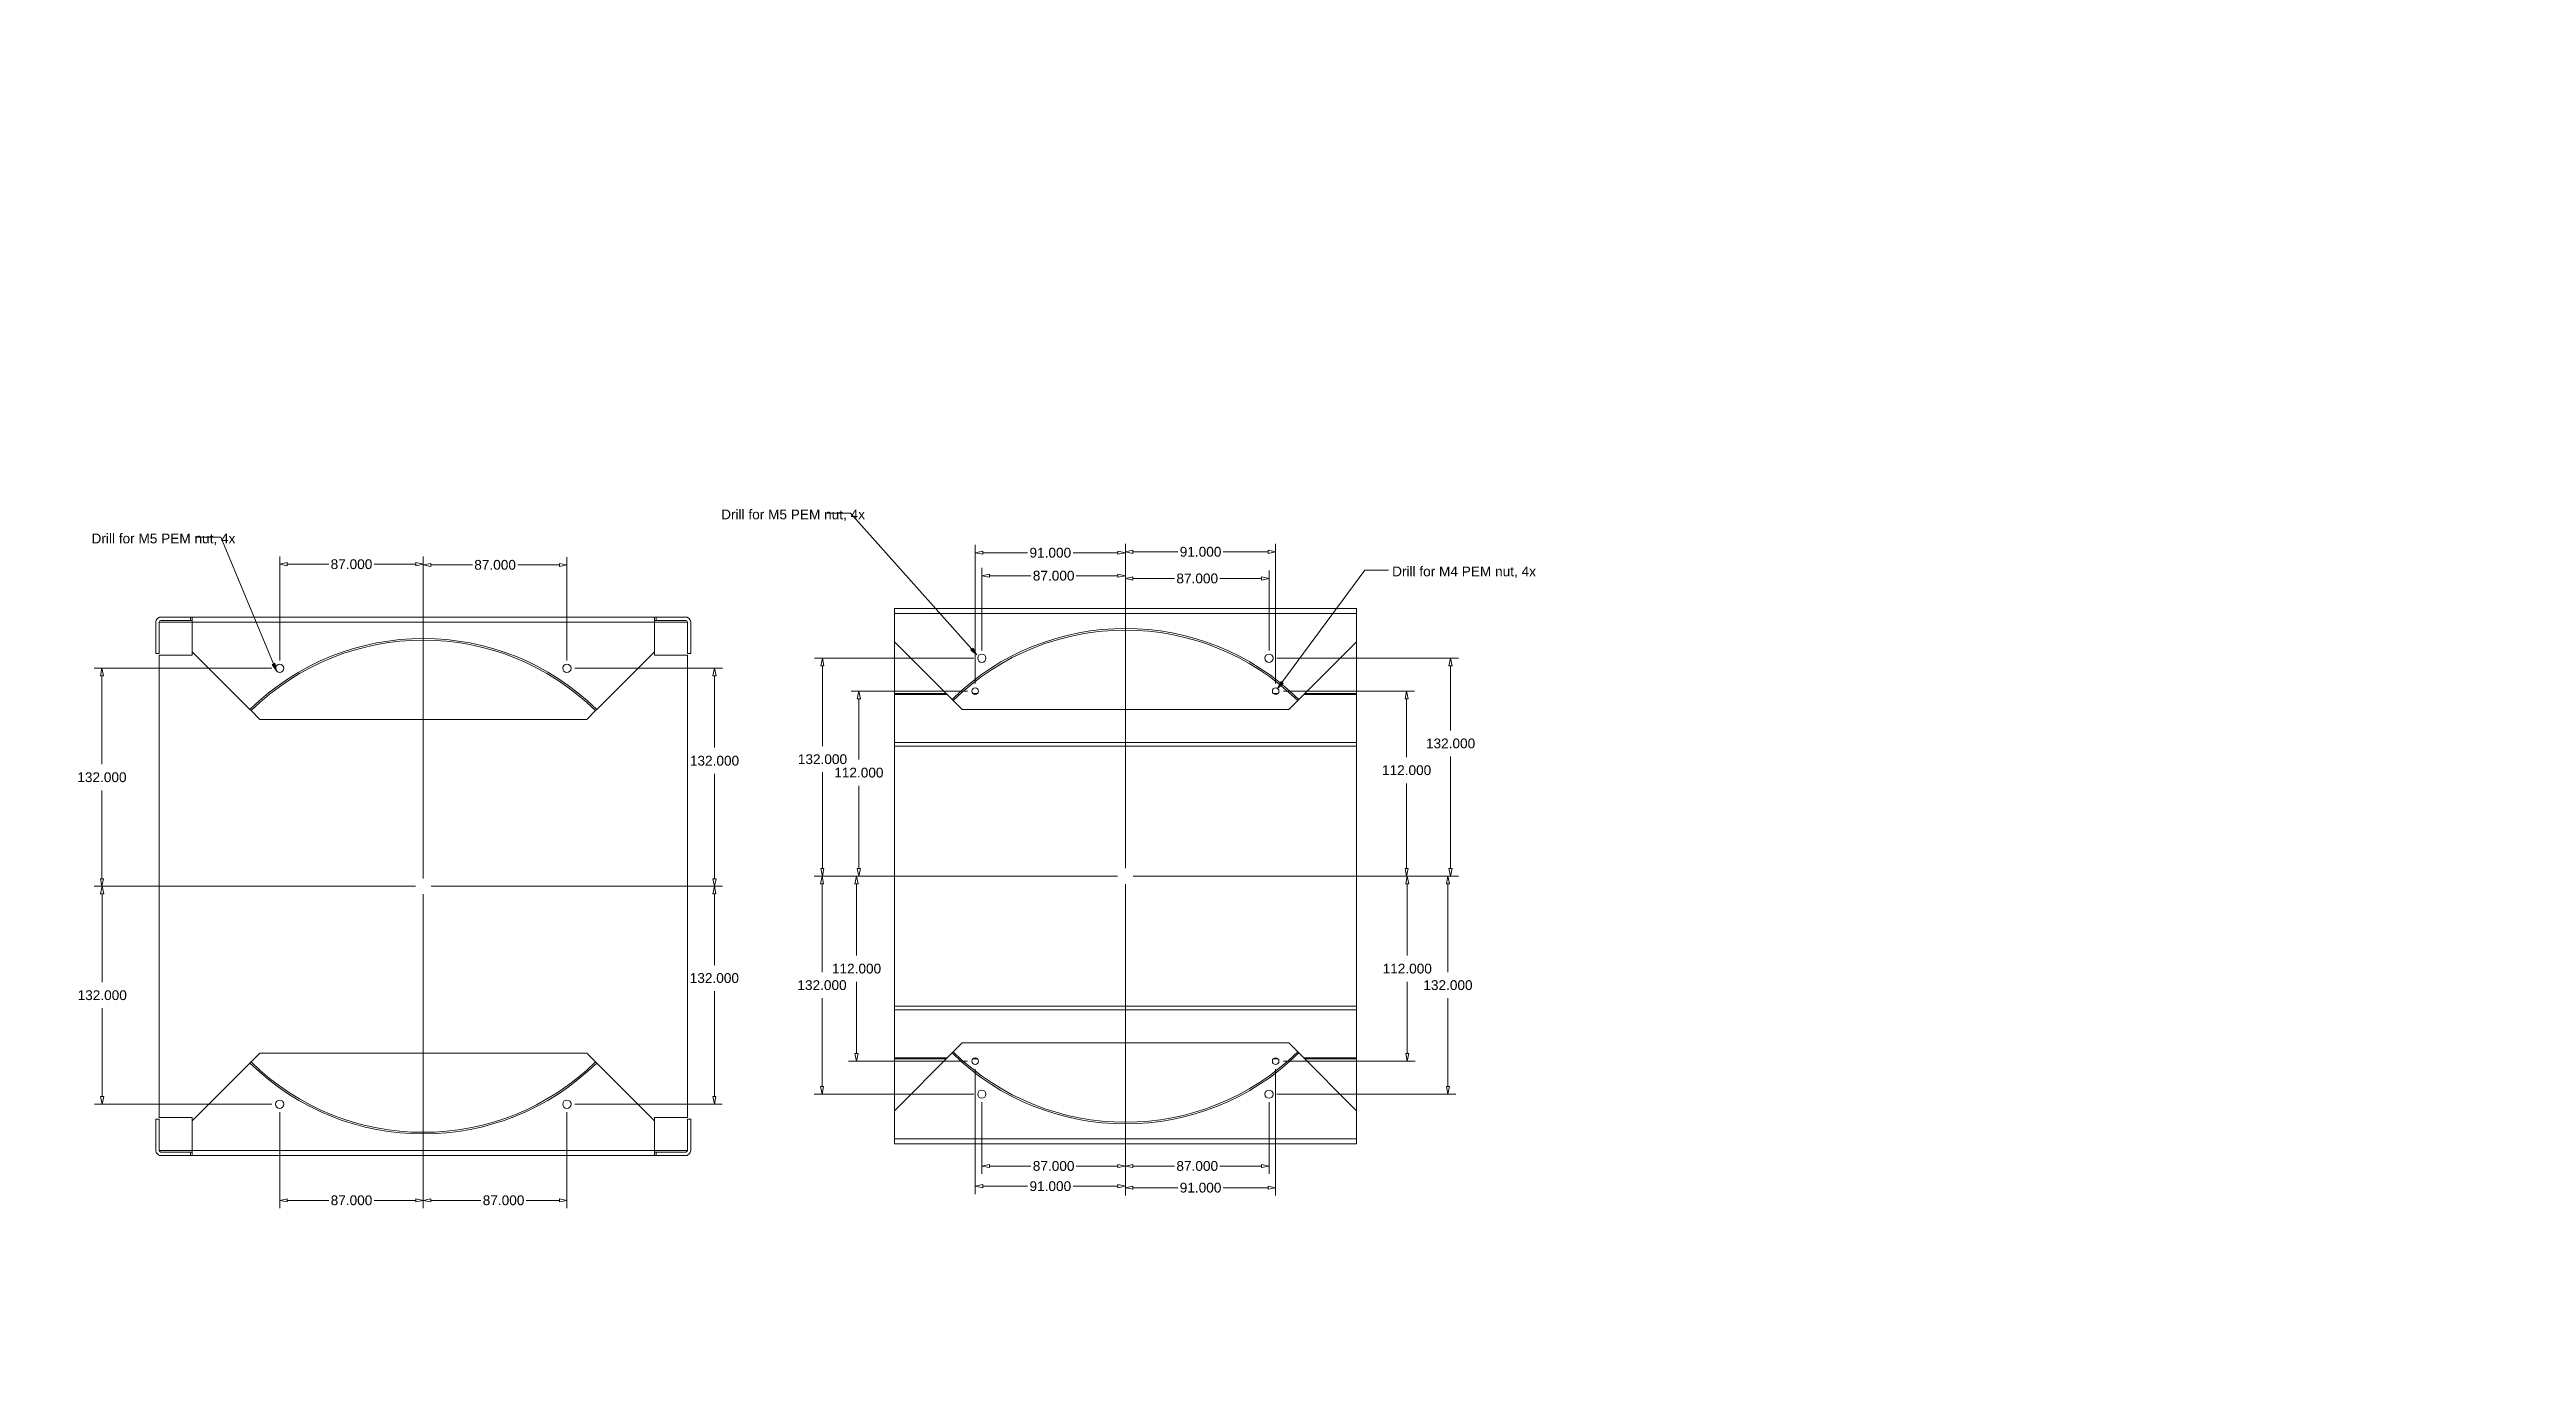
# Model space of a CAD drawing. Header units: millimetres. Extents: x 0 to 500, y 0 to 268.
import ezdxf

# ---------------------------------------------------------------- set-up
doc = ezdxf.new("R2010")
doc.units = ezdxf.units.MM
for name, color, linetype, lineweight in [('CONTINUOUS', 7, 'Continuous', 0), ('DIMENSIONS', 5, 'Continuous', 0), ('TANGENT EDGES', 7, 'Continuous', 0), ('VISIBLE', 7, 'Continuous', 0)]:
    doc.layers.add(name, color=color, linetype=linetype, lineweight=lineweight)
doc.dimstyles.new('ISO-25', dxfattribs={"dimtxt": 2.5, "dimasz": 2.5, "dimexe": 1.25, "dimexo": 0.625, "dimtad": 1, "dimtxsty": 'Standard', "dimcen": 2.5, "dimadec": 0, "dimazin": 0, "dimtfac": 1, "dimtmove": 0, "dimatfit": 3, "dimfxl": 1, "dimarcsym": 0})

# ---------------------------------------------------------------- blocks, each defined once
blk = doc.blocks.new('D1')
at = {"layer": 'DIMENSIONS'}
for p, q in [((46.48, 144.94), (46.48, 165.94)), ((75.48, 100.94), (75.48, 165.94)), ((48, 164.35), (56.39, 164.35)), ((73.96, 164.35), (65.57, 164.35))]:
    blk.add_line(p, q, dxfattribs=at)
for points in [[(46.48, 164.35), (48, 164.67), (48, 164.03), (46.48, 164.35)], [(75.48, 164.35), (73.96, 164.03), (73.96, 164.67), (75.48, 164.35)]]:
    blk.add_lwpolyline(points, dxfattribs=at)
at = {"layer": 'DIMENSIONS', "insert": (60.98, 164.35), "char_height": 1.9699, "attachment_point": 5}
for s in ['{\\fArial|b0|i0|c0|p0;87.000}{\\fArial|b0|i0|c0|p0;}', '{\\fArial|b0|i0|c0|p0;}', '{\\fArial|b0|i0|c0|p0;}']:
    blk.add_mtext(s, dxfattribs=at)
blk = doc.blocks.new('D2')
at = {"layer": 'DIMENSIONS'}
for p, q in [((75.48, 100.94), (75.48, 165.8)), ((104.48, 144.94), (104.48, 165.8)), ((77, 164.22), (85.39, 164.22)), ((102.96, 164.22), (94.57, 164.22))]:
    blk.add_line(p, q, dxfattribs=at)
for points in [[(75.48, 164.22), (77, 164.53), (77, 163.9), (75.48, 164.22)], [(104.48, 164.22), (102.96, 163.9), (102.96, 164.53), (104.48, 164.22)]]:
    blk.add_lwpolyline(points, dxfattribs=at)
at = {"layer": 'DIMENSIONS', "insert": (89.98, 164.22), "char_height": 1.9699, "attachment_point": 5}
for s in ['{\\fArial|b0|i0|c0|p0;87.000}{\\fArial|b0|i0|c0|p0;}', '{\\fArial|b0|i0|c0|p0;}', '{\\fArial|b0|i0|c0|p0;}']:
    blk.add_mtext(s, dxfattribs=at)
blk = doc.blocks.new('D3')
at = {"layer": 'DIMENSIONS'}
for p, q in [((44.89, 143.35), (8.99, 143.35)), ((10.58, 141.83), (10.58, 124)), ((10.58, 100.88), (10.58, 118.71)), ((73.89, 99.35), (8.99, 99.35))]:
    blk.add_line(p, q, dxfattribs=at)
for points in [[(10.58, 143.35), (10.9, 141.83), (10.26, 141.83), (10.58, 143.35)], [(10.58, 99.35), (10.26, 100.88), (10.9, 100.88), (10.58, 99.35)]]:
    blk.add_lwpolyline(points, dxfattribs=at)
at = {"layer": 'DIMENSIONS', "insert": (10.58, 121.35), "char_height": 1.9699, "attachment_point": 5}
for s in ['{\\fArial|b0|i0|c0|p0;132.000}{\\fArial|b0|i0|c0|p0;}', '{\\fArial|b0|i0|c0|p0;}', '{\\fArial|b0|i0|c0|p0;}']:
    blk.add_mtext(s, dxfattribs=at)
blk = doc.blocks.new('D4')
at = {"layer": 'DIMENSIONS'}
for p, q in [((73.89, 99.35), (9.05, 99.35)), ((10.64, 97.83), (10.64, 80)), ((10.64, 56.88), (10.64, 74.71)), ((44.89, 55.35), (9.05, 55.35))]:
    blk.add_line(p, q, dxfattribs=at)
for points in [[(10.64, 99.35), (10.96, 97.83), (10.32, 97.83), (10.64, 99.35)], [(10.64, 55.35), (10.32, 56.88), (10.96, 56.88), (10.64, 55.35)]]:
    blk.add_lwpolyline(points, dxfattribs=at)
at = {"layer": 'DIMENSIONS', "insert": (10.64, 77.35), "char_height": 1.9699, "attachment_point": 5}
for s in ['{\\fArial|b0|i0|c0|p0;132.000}{\\fArial|b0|i0|c0|p0;}', '{\\fArial|b0|i0|c0|p0;}', '{\\fArial|b0|i0|c0|p0;}']:
    blk.add_mtext(s, dxfattribs=at)
blk = doc.blocks.new('D5')
at = {"layer": 'DIMENSIONS'}
for p, q in [((75.48, 97.77), (75.48, 34.36)), ((46.48, 53.77), (46.48, 34.36)), ((48, 35.95), (56.39, 35.95)), ((73.96, 35.95), (65.57, 35.95))]:
    blk.add_line(p, q, dxfattribs=at)
for points in [[(46.48, 35.95), (48, 36.26), (48, 35.63), (46.48, 35.95)], [(75.48, 35.95), (73.96, 35.63), (73.96, 36.26), (75.48, 35.95)]]:
    blk.add_lwpolyline(points, dxfattribs=at)
at = {"layer": 'DIMENSIONS', "insert": (60.98, 35.95), "char_height": 1.9699, "attachment_point": 5}
for s in ['{\\fArial|b0|i0|c0|p0;87.000}{\\fArial|b0|i0|c0|p0;}', '{\\fArial|b0|i0|c0|p0;}', '{\\fArial|b0|i0|c0|p0;}']:
    blk.add_mtext(s, dxfattribs=at)
blk = doc.blocks.new('D6')
at = {"layer": 'DIMENSIONS'}
for p, q in [((75.48, 97.77), (75.48, 34.36)), ((104.48, 53.77), (104.48, 34.36)), ((77, 35.95), (87.1, 35.95)), ((102.96, 35.95), (96.27, 35.95))]:
    blk.add_line(p, q, dxfattribs=at)
for points in [[(75.48, 35.95), (77, 36.26), (77, 35.63), (75.48, 35.95)], [(104.48, 35.95), (102.96, 35.63), (102.96, 36.26), (104.48, 35.95)]]:
    blk.add_lwpolyline(points, dxfattribs=at)
at = {"layer": 'DIMENSIONS', "insert": (91.69, 35.95), "char_height": 1.9699, "attachment_point": 5}
for s in ['{\\fArial|b0|i0|c0|p0;87.000}{\\fArial|b0|i0|c0|p0;}', '{\\fArial|b0|i0|c0|p0;}', '{\\fArial|b0|i0|c0|p0;}']:
    blk.add_mtext(s, dxfattribs=at)
blk = doc.blocks.new('D7')
at = {"layer": 'DIMENSIONS'}
for p, q in [((106.07, 143.35), (135.88, 143.35)), ((134.29, 141.83), (134.29, 127.33)), ((134.29, 100.88), (134.29, 122.04)), ((77.07, 99.35), (135.88, 99.35))]:
    blk.add_line(p, q, dxfattribs=at)
for points in [[(134.29, 143.35), (134.61, 141.83), (133.98, 141.83), (134.29, 143.35)], [(134.29, 99.35), (133.98, 100.88), (134.61, 100.88), (134.29, 99.35)]]:
    blk.add_lwpolyline(points, dxfattribs=at)
at = {"layer": 'DIMENSIONS', "insert": (134.29, 124.68), "char_height": 1.9699, "attachment_point": 5}
for s in ['{\\fArial|b0|i0|c0|p0;132.000}{\\fArial|b0|i0|c0|p0;}', '{\\fArial|b0|i0|c0|p0;}', '{\\fArial|b0|i0|c0|p0;}']:
    blk.add_mtext(s, dxfattribs=at)
blk = doc.blocks.new('D8')
at = {"layer": 'DIMENSIONS'}
for p, q in [((77.07, 99.35), (135.85, 99.35)), ((134.26, 97.83), (134.26, 83.45)), ((134.26, 56.88), (134.26, 78.16)), ((106.07, 55.35), (135.85, 55.35))]:
    blk.add_line(p, q, dxfattribs=at)
for points in [[(134.26, 99.35), (134.58, 97.83), (133.94, 97.83), (134.26, 99.35)], [(134.26, 55.35), (133.94, 56.88), (134.58, 56.88), (134.26, 55.35)]]:
    blk.add_lwpolyline(points, dxfattribs=at)
at = {"layer": 'DIMENSIONS', "insert": (134.26, 80.81), "char_height": 1.9699, "attachment_point": 5}
for s in ['{\\fArial|b0|i0|c0|p0;132.000}{\\fArial|b0|i0|c0|p0;}', '{\\fArial|b0|i0|c0|p0;}', '{\\fArial|b0|i0|c0|p0;}']:
    blk.add_mtext(s, dxfattribs=at)
blk = doc.blocks.new('D9')
at = {"layer": 'DIMENSIONS'}
for p, q in [((186.95, 140.3), (186.95, 168.26)), ((188.47, 166.67), (197.53, 166.67)), ((215.75, 166.67), (206.7, 166.67)), ((217.28, 102.97), (217.28, 168.26))]:
    blk.add_line(p, q, dxfattribs=at)
for points in [[(186.95, 166.67), (188.47, 166.99), (188.47, 166.36), (186.95, 166.67)], [(217.28, 166.67), (215.75, 166.36), (215.75, 166.99), (217.28, 166.67)]]:
    blk.add_lwpolyline(points, dxfattribs=at)
at = {"layer": 'DIMENSIONS', "insert": (202.11, 166.67), "char_height": 1.9699, "attachment_point": 5}
for s in ['{\\fArial|b0|i0|c0|p0;91.000}{\\fArial|b0|i0|c0|p0;}', '{\\fArial|b0|i0|c0|p0;}', '{\\fArial|b0|i0|c0|p0;}']:
    blk.add_mtext(s, dxfattribs=at)
blk = doc.blocks.new('D10')
at = {"layer": 'DIMENSIONS'}
for p, q in [((217.28, 102.97), (217.28, 168.45)), ((218.8, 166.86), (227.86, 166.86)), ((246.09, 166.86), (237.03, 166.86)), ((247.61, 140.3), (247.61, 168.45))]:
    blk.add_line(p, q, dxfattribs=at)
for points in [[(217.28, 166.86), (218.8, 167.18), (218.8, 166.54), (217.28, 166.86)], [(247.61, 166.86), (246.09, 166.54), (246.09, 167.18), (247.61, 166.86)]]:
    blk.add_lwpolyline(points, dxfattribs=at)
at = {"layer": 'DIMENSIONS', "insert": (232.45, 166.86), "char_height": 1.9699, "attachment_point": 5}
for s in ['{\\fArial|b0|i0|c0|p0;91.000}{\\fArial|b0|i0|c0|p0;}', '{\\fArial|b0|i0|c0|p0;}', '{\\fArial|b0|i0|c0|p0;}']:
    blk.add_mtext(s, dxfattribs=at)
blk = doc.blocks.new('D11')
at = {"layer": 'DIMENSIONS'}
for p, q in [((185.36, 138.72), (161.86, 138.72)), ((163.44, 137.19), (163.44, 124.93)), ((163.44, 102.91), (163.44, 119.64)), ((215.69, 101.38), (161.86, 101.38))]:
    blk.add_line(p, q, dxfattribs=at)
for points in [[(163.44, 138.72), (163.76, 137.19), (163.13, 137.19), (163.44, 138.72)], [(163.44, 101.38), (163.13, 102.91), (163.76, 102.91), (163.44, 101.38)]]:
    blk.add_lwpolyline(points, dxfattribs=at)
at = {"layer": 'DIMENSIONS', "insert": (163.44, 122.28), "char_height": 1.9699, "attachment_point": 5}
for s in ['{\\fArial|b0|i0|c0|p0;112.000}{\\fArial|b0|i0|c0|p0;}', '{\\fArial|b0|i0|c0|p0;}', '{\\fArial|b0|i0|c0|p0;}']:
    blk.add_mtext(s, dxfattribs=at)
blk = doc.blocks.new('D12')
at = {"layer": 'DIMENSIONS'}
for p, q in [((215.69, 101.38), (161.38, 101.38)), ((162.97, 99.86), (162.97, 85.36)), ((162.97, 65.57), (162.97, 80.07)), ((185.36, 64.05), (161.38, 64.05))]:
    blk.add_line(p, q, dxfattribs=at)
for points in [[(162.97, 101.38), (163.29, 99.86), (162.65, 99.86), (162.97, 101.38)], [(162.97, 64.05), (162.65, 65.57), (163.29, 65.57), (162.97, 64.05)]]:
    blk.add_lwpolyline(points, dxfattribs=at)
at = {"layer": 'DIMENSIONS', "insert": (162.97, 82.72), "char_height": 1.9699, "attachment_point": 5}
for s in ['{\\fArial|b0|i0|c0|p0;112.000}{\\fArial|b0|i0|c0|p0;}', '{\\fArial|b0|i0|c0|p0;}', '{\\fArial|b0|i0|c0|p0;}']:
    blk.add_mtext(s, dxfattribs=at)
blk = doc.blocks.new('D13')
at = {"layer": 'DIMENSIONS'}
for p, q in [((217.28, 99.8), (217.28, 37.22)), ((186.95, 62.46), (186.95, 37.22)), ((188.47, 38.8), (197.53, 38.8)), ((215.75, 38.8), (206.7, 38.8))]:
    blk.add_line(p, q, dxfattribs=at)
for points in [[(186.95, 38.8), (188.47, 39.12), (188.47, 38.49), (186.95, 38.8)], [(217.28, 38.8), (215.75, 38.49), (215.75, 39.12), (217.28, 38.8)]]:
    blk.add_lwpolyline(points, dxfattribs=at)
at = {"layer": 'DIMENSIONS', "insert": (202.11, 38.8), "char_height": 1.9699, "attachment_point": 5}
for s in ['{\\fArial|b0|i0|c0|p0;91.000}{\\fArial|b0|i0|c0|p0;}', '{\\fArial|b0|i0|c0|p0;}', '{\\fArial|b0|i0|c0|p0;}']:
    blk.add_mtext(s, dxfattribs=at)
blk = doc.blocks.new('D14')
at = {"layer": 'DIMENSIONS'}
for p, q in [((217.28, 99.8), (217.28, 36.91)), ((247.61, 62.46), (247.61, 36.91)), ((218.8, 38.5), (227.86, 38.5)), ((246.09, 38.5), (237.03, 38.5))]:
    blk.add_line(p, q, dxfattribs=at)
for points in [[(217.28, 38.5), (218.8, 38.82), (218.8, 38.18), (217.28, 38.5)], [(247.61, 38.5), (246.09, 38.18), (246.09, 38.82), (247.61, 38.5)]]:
    blk.add_lwpolyline(points, dxfattribs=at)
at = {"layer": 'DIMENSIONS', "insert": (232.45, 38.5), "char_height": 1.9699, "attachment_point": 5}
for s in ['{\\fArial|b0|i0|c0|p0;91.000}{\\fArial|b0|i0|c0|p0;}', '{\\fArial|b0|i0|c0|p0;}', '{\\fArial|b0|i0|c0|p0;}']:
    blk.add_mtext(s, dxfattribs=at)
blk = doc.blocks.new('D15')
at = {"layer": 'DIMENSIONS'}
for p, q in [((217.28, 99.8), (217.28, 41.3)), ((246.28, 55.8), (246.28, 41.3)), ((218.8, 42.88), (227.19, 42.88)), ((244.75, 42.88), (236.36, 42.88))]:
    blk.add_line(p, q, dxfattribs=at)
for points in [[(217.28, 42.88), (218.8, 43.2), (218.8, 42.57), (217.28, 42.88)], [(246.28, 42.88), (244.75, 42.57), (244.75, 43.2), (246.28, 42.88)]]:
    blk.add_lwpolyline(points, dxfattribs=at)
at = {"layer": 'DIMENSIONS', "insert": (231.78, 42.88), "char_height": 1.9699, "attachment_point": 5}
for s in ['{\\fArial|b0|i0|c0|p0;87.000}{\\fArial|b0|i0|c0|p0;}', '{\\fArial|b0|i0|c0|p0;}', '{\\fArial|b0|i0|c0|p0;}']:
    blk.add_mtext(s, dxfattribs=at)
blk = doc.blocks.new('D16')
at = {"layer": 'DIMENSIONS'}
for p, q in [((217.28, 99.8), (217.28, 41.3)), ((188.28, 55.8), (188.28, 41.3)), ((189.8, 42.88), (198.19, 42.88)), ((215.75, 42.88), (207.36, 42.88))]:
    blk.add_line(p, q, dxfattribs=at)
for points in [[(188.28, 42.88), (189.8, 43.2), (189.8, 42.57), (188.28, 42.88)], [(217.28, 42.88), (215.75, 42.57), (215.75, 43.2), (217.28, 42.88)]]:
    blk.add_lwpolyline(points, dxfattribs=at)
at = {"layer": 'DIMENSIONS', "insert": (202.78, 42.88), "char_height": 1.9699, "attachment_point": 5}
for s in ['{\\fArial|b0|i0|c0|p0;87.000}{\\fArial|b0|i0|c0|p0;}', '{\\fArial|b0|i0|c0|p0;}', '{\\fArial|b0|i0|c0|p0;}']:
    blk.add_mtext(s, dxfattribs=at)
blk = doc.blocks.new('D17')
at = {"layer": 'DIMENSIONS'}
for p, q in [((188.28, 146.97), (188.28, 163.61)), ((189.8, 162.03), (198.19, 162.03)), ((215.75, 162.03), (207.36, 162.03)), ((217.28, 102.97), (217.28, 163.61))]:
    blk.add_line(p, q, dxfattribs=at)
for points in [[(188.28, 162.03), (189.8, 162.34), (189.8, 161.71), (188.28, 162.03)], [(217.28, 162.03), (215.75, 161.71), (215.75, 162.34), (217.28, 162.03)]]:
    blk.add_lwpolyline(points, dxfattribs=at)
at = {"layer": 'DIMENSIONS', "insert": (202.78, 162.03), "char_height": 1.9699, "attachment_point": 5}
for s in ['{\\fArial|b0|i0|c0|p0;87.000}{\\fArial|b0|i0|c0|p0;}', '{\\fArial|b0|i0|c0|p0;}', '{\\fArial|b0|i0|c0|p0;}']:
    blk.add_mtext(s, dxfattribs=at)
blk = doc.blocks.new('D18')
at = {"layer": 'DIMENSIONS'}
for p, q in [((217.28, 102.97), (217.28, 163.06)), ((218.8, 161.47), (227.19, 161.47)), ((244.75, 161.47), (236.36, 161.47)), ((246.28, 146.97), (246.28, 163.06))]:
    blk.add_line(p, q, dxfattribs=at)
for points in [[(217.28, 161.47), (218.8, 161.79), (218.8, 161.15), (217.28, 161.47)], [(246.28, 161.47), (244.75, 161.15), (244.75, 161.79), (246.28, 161.47)]]:
    blk.add_lwpolyline(points, dxfattribs=at)
at = {"layer": 'DIMENSIONS', "insert": (231.78, 161.47), "char_height": 1.9699, "attachment_point": 5}
for s in ['{\\fArial|b0|i0|c0|p0;87.000}{\\fArial|b0|i0|c0|p0;}', '{\\fArial|b0|i0|c0|p0;}', '{\\fArial|b0|i0|c0|p0;}']:
    blk.add_mtext(s, dxfattribs=at)
blk = doc.blocks.new('D19')
at = {"layer": 'DIMENSIONS'}
for p, q in [((186.69, 145.38), (154.5, 145.38)), ((156.09, 143.86), (156.09, 127.64)), ((156.09, 102.91), (156.09, 122.35)), ((215.69, 101.38), (154.5, 101.38))]:
    blk.add_line(p, q, dxfattribs=at)
for points in [[(156.09, 145.38), (156.4, 143.86), (155.77, 143.86), (156.09, 145.38)], [(156.09, 101.38), (155.77, 102.91), (156.4, 102.91), (156.09, 101.38)]]:
    blk.add_lwpolyline(points, dxfattribs=at)
at = {"layer": 'DIMENSIONS', "insert": (156.09, 124.99), "char_height": 1.9699, "attachment_point": 5}
for s in ['{\\fArial|b0|i0|c0|p0;132.000}{\\fArial|b0|i0|c0|p0;}', '{\\fArial|b0|i0|c0|p0;}', '{\\fArial|b0|i0|c0|p0;}']:
    blk.add_mtext(s, dxfattribs=at)
blk = doc.blocks.new('D20')
at = {"layer": 'DIMENSIONS'}
for p, q in [((215.69, 101.38), (154.41, 101.38)), ((156, 99.86), (156, 82.03)), ((156, 58.91), (156, 76.74)), ((186.69, 57.38), (154.41, 57.38))]:
    blk.add_line(p, q, dxfattribs=at)
for points in [[(156, 101.38), (156.32, 99.86), (155.68, 99.86), (156, 101.38)], [(156, 57.38), (155.68, 58.91), (156.32, 58.91), (156, 57.38)]]:
    blk.add_lwpolyline(points, dxfattribs=at)
at = {"layer": 'DIMENSIONS', "insert": (156, 79.38), "char_height": 1.9699, "attachment_point": 5}
for s in ['{\\fArial|b0|i0|c0|p0;132.000}{\\fArial|b0|i0|c0|p0;}', '{\\fArial|b0|i0|c0|p0;}', '{\\fArial|b0|i0|c0|p0;}']:
    blk.add_mtext(s, dxfattribs=at)
blk = doc.blocks.new('D21')
at = {"layer": 'DIMENSIONS'}
for p, q in [((247.87, 145.38), (284.52, 145.38)), ((282.94, 143.86), (282.94, 130.82)), ((282.94, 102.91), (282.94, 125.53)), ((218.87, 101.38), (284.52, 101.38))]:
    blk.add_line(p, q, dxfattribs=at)
for points in [[(282.94, 145.38), (283.25, 143.86), (282.62, 143.86), (282.94, 145.38)], [(282.94, 101.38), (282.62, 102.91), (283.25, 102.91), (282.94, 101.38)]]:
    blk.add_lwpolyline(points, dxfattribs=at)
at = {"layer": 'DIMENSIONS', "insert": (282.94, 128.17), "char_height": 1.9699, "attachment_point": 5}
for s in ['{\\fArial|b0|i0|c0|p0;132.000}{\\fArial|b0|i0|c0|p0;}', '{\\fArial|b0|i0|c0|p0;}', '{\\fArial|b0|i0|c0|p0;}']:
    blk.add_mtext(s, dxfattribs=at)
blk = doc.blocks.new('D22')
at = {"layer": 'DIMENSIONS'}
for p, q in [((249.2, 138.72), (275.65, 138.72)), ((274.06, 137.19), (274.06, 125.41)), ((274.06, 102.91), (274.06, 120.12)), ((218.87, 101.38), (275.65, 101.38))]:
    blk.add_line(p, q, dxfattribs=at)
for points in [[(274.06, 138.72), (274.38, 137.19), (273.74, 137.19), (274.06, 138.72)], [(274.06, 101.38), (273.74, 102.91), (274.38, 102.91), (274.06, 101.38)]]:
    blk.add_lwpolyline(points, dxfattribs=at)
at = {"layer": 'DIMENSIONS', "insert": (274.06, 122.77), "char_height": 1.9699, "attachment_point": 5}
for s in ['{\\fArial|b0|i0|c0|p0;112.000}{\\fArial|b0|i0|c0|p0;}', '{\\fArial|b0|i0|c0|p0;}', '{\\fArial|b0|i0|c0|p0;}']:
    blk.add_mtext(s, dxfattribs=at)
blk = doc.blocks.new('D23')
at = {"layer": 'DIMENSIONS'}
for p, q in [((218.87, 101.38), (275.78, 101.38)), ((274.19, 99.86), (274.19, 85.36)), ((274.19, 65.57), (274.19, 80.07)), ((249.2, 64.05), (275.78, 64.05))]:
    blk.add_line(p, q, dxfattribs=at)
for points in [[(274.19, 101.38), (274.51, 99.86), (273.88, 99.86), (274.19, 101.38)], [(274.19, 64.05), (273.88, 65.57), (274.51, 65.57), (274.19, 64.05)]]:
    blk.add_lwpolyline(points, dxfattribs=at)
at = {"layer": 'DIMENSIONS', "insert": (274.19, 82.72), "char_height": 1.9699, "attachment_point": 5}
for s in ['{\\fArial|b0|i0|c0|p0;112.000}{\\fArial|b0|i0|c0|p0;}', '{\\fArial|b0|i0|c0|p0;}', '{\\fArial|b0|i0|c0|p0;}']:
    blk.add_mtext(s, dxfattribs=at)
blk = doc.blocks.new('D24')
at = {"layer": 'DIMENSIONS'}
for p, q in [((218.87, 101.38), (283.99, 101.38)), ((282.41, 99.86), (282.41, 82.03)), ((282.41, 58.91), (282.41, 76.74)), ((247.87, 57.38), (283.99, 57.38))]:
    blk.add_line(p, q, dxfattribs=at)
for points in [[(282.41, 101.38), (282.72, 99.86), (282.09, 99.86), (282.41, 101.38)], [(282.41, 57.38), (282.09, 58.91), (282.72, 58.91), (282.41, 57.38)]]:
    blk.add_lwpolyline(points, dxfattribs=at)
at = {"layer": 'DIMENSIONS', "insert": (282.41, 79.38), "char_height": 1.9699, "attachment_point": 5}
for s in ['{\\fArial|b0|i0|c0|p0;132.000}{\\fArial|b0|i0|c0|p0;}', '{\\fArial|b0|i0|c0|p0;}', '{\\fArial|b0|i0|c0|p0;}']:
    blk.add_mtext(s, dxfattribs=at)

msp = doc.modelspace()

# ---------------------------------------------------------------- hatches: boundary and pattern name
for points in [[(186.5082, 147.4135), (187.2867, 146.0654), (186.0346, 146.9904)], [(45.5264, 144.3764), (45.8189, 142.8474), (44.9401, 144.1325)], [(249.1447, 140.3075), (247.984, 139.2701), (248.6338, 140.6847)]]:
    msp.add_hatch(color=7).paths.add_polyline_path(points, flags=0)

# ---------------------------------------------------------------- linework, layer by layer
at = {"layer": 'CONTINUOUS'}
for p, q in [((161.7514, 174.6504), (156.9889, 174.6504)), ((186.2714, 147.2019), (161.7514, 174.6504)), ((34.5995, 169.8042), (29.837, 169.8042)), ((45.2333, 144.2544), (34.5995, 169.8042)), ((248.8892, 140.4961), (265.619, 163.1536)), ((265.619, 163.1536), (270.3815, 163.1536)), ((186.2714, 147.2019), (186.2714, 147.2019)), ((45.2333, 144.2544), (45.2333, 144.2544)), ((248.8892, 140.4961), (248.8892, 140.4961))]:
    msp.add_line(p, q, dxfattribs=at)
for points in [[(187.2867, 146.0654), (186.0346, 146.9904), (186.5082, 147.4135), (187.2867, 146.0654)], [(45.8189, 142.8474), (44.9401, 144.1325), (45.5264, 144.3764), (45.8189, 142.8474)], [(247.984, 139.2701), (248.6338, 140.6847), (249.1447, 140.3075), (247.984, 139.2701)]]:
    msp.add_lwpolyline(points, dxfattribs=at)
at = {"layer": 'TANGENT EDGES'}
for p, q in [((28.8133, 152.6882), (122.1466, 152.6882)), ((170.6119, 154.3836), (263.9453, 154.3836)), ((181.0429, 138.286), (170.6119, 138.286)), ((170.6119, 138.0503), (181.2786, 138.0503)), ((187.4539, 138.286), (186.4366, 138.286)), ((248.1206, 138.286), (247.1033, 138.286)), ((253.2786, 138.0503), (263.9453, 138.0503)), ((263.9453, 138.286), (253.5143, 138.286)), ((263.9453, 128.3432), (170.6119, 128.3432)), ((170.6119, 127.6361), (263.9453, 127.6361)), ((263.9453, 75.1312), (170.6119, 75.1312)), ((170.6119, 74.424), (263.9453, 74.424)), ((181.2786, 64.7169), (170.6119, 64.7169)), ((170.6119, 64.4812), (181.0429, 64.4812)), ((186.4366, 64.4812), (187.4539, 64.4812)), ((247.1033, 64.4812), (248.1206, 64.4812)), ((263.9453, 64.7169), (253.2786, 64.7169)), ((253.5143, 64.4812), (263.9453, 64.4812)), ((122.1466, 46.0215), (28.8133, 46.0215)), ((263.9453, 48.3836), (170.6119, 48.3836))]:
    msp.add_line(p, q, dxfattribs=at)
at = {"layer": 'VISIBLE'}
for p, q in [((263.9453, 155.3836), (170.6119, 155.3836)), ((170.6119, 155.3836), (170.6119, 154.3836)), ((263.9453, 154.3836), (263.9453, 155.3836)), ((21.4799, 152.6882), (21.4799, 146.3548)), ((22.1466, 153.6882), (22.1466, 153.631)), ((22.1466, 153.6882), (22.4799, 153.6882)), ((22.1466, 146.3548), (22.1466, 152.6882)), ((22.1466, 152.6882), (28.8133, 152.6882)), ((28.4799, 153.6882), (22.4799, 153.6882)), ((22.4799, 153.0215), (28.4799, 153.0215)), ((28.4799, 153.0215), (28.4799, 153.6882)), ((28.4799, 153.6882), (28.8133, 153.6882)), ((28.8133, 153.0215), (28.4799, 153.0215)), ((122.1466, 153.6882), (28.8133, 153.6882)), ((28.8133, 153.6882), (28.8133, 152.6882)), ((28.8133, 146.6882), (28.8133, 152.6882)), ((122.1466, 153.6882), (122.1466, 152.6882)), ((122.1466, 153.6882), (122.4799, 153.6882)), ((122.4799, 153.0215), (122.1466, 153.0215)), ((122.1466, 152.6882), (128.8133, 152.6882)), ((122.1466, 152.6882), (122.1466, 146.6882)), ((122.4799, 153.6882), (122.4799, 153.0215)), ((128.4799, 153.6882), (122.4799, 153.6882)), ((122.4799, 153.0215), (128.4799, 153.0215)), ((128.4799, 153.6882), (128.8133, 153.6882)), ((128.8133, 153.631), (128.8133, 153.6882)), ((128.8133, 152.6882), (128.8133, 146.3548)), ((129.4799, 146.3548), (129.4799, 152.6882)), ((170.6119, 148.7169), (170.6119, 154.3836)), ((263.9453, 154.3836), (263.9453, 148.7169)), ((22.1466, 146.3548), (21.4799, 146.3548)), ((22.1466, 52.6882), (22.1466, 146.0215)), ((28.8133, 146.0215), (22.1466, 146.0215)), ((28.8133, 146.6882), (28.8133, 146.0215)), ((40.4595, 135.0419), (28.8133, 146.6882)), ((122.1466, 146.6882), (110.5004, 135.0419)), ((122.1466, 146.0215), (122.1466, 146.6882)), ((128.8133, 146.0215), (122.1466, 146.0215)), ((128.8133, 146.3548), (129.4799, 146.3548)), ((128.8133, 146.0215), (128.8133, 52.6882)), ((170.6119, 138.286), (170.6119, 148.7169)), ((182.2581, 137.0707), (170.6119, 148.7169)), ((263.9453, 148.7169), (252.299, 137.0707)), ((263.9453, 148.7169), (263.9453, 138.286)), ((170.6119, 138.0503), (170.6119, 138.286)), ((170.6119, 128.3432), (170.6119, 138.0503)), ((182.4939, 136.835), (182.2581, 137.0707)), ((184.2786, 135.0502), (182.4939, 136.835)), ((252.0633, 136.835), (250.2786, 135.0502)), ((252.299, 137.0707), (252.0633, 136.835)), ((263.9453, 138.286), (263.9453, 138.0503)), ((263.9453, 138.0503), (263.9453, 128.3432)), ((40.6952, 134.8062), (40.4595, 135.0419)), ((42.4799, 133.0215), (40.6952, 134.8062)), ((108.4799, 133.0215), (42.4799, 133.0215)), ((110.2646, 134.8062), (108.4799, 133.0215)), ((110.5004, 135.0419), (110.2646, 134.8062)), ((250.2786, 135.0502), (184.2786, 135.0502)), ((170.6119, 127.6361), (170.6119, 128.3432)), ((170.6119, 75.1312), (170.6119, 127.6361)), ((263.9453, 128.3432), (263.9453, 127.6361)), ((263.9453, 127.6361), (263.9453, 75.1312)), ((170.6119, 74.424), (170.6119, 75.1312)), ((263.9453, 75.1312), (263.9453, 74.424)), ((170.6119, 64.7169), (170.6119, 74.424)), ((263.9453, 74.424), (263.9453, 64.7169)), ((40.6952, 63.9034), (42.4799, 65.6882)), ((42.4799, 65.6882), (108.4799, 65.6882)), ((108.4799, 65.6882), (110.2646, 63.9034)), ((170.6119, 54.0503), (182.2581, 65.6965)), ((182.2581, 65.6965), (182.4939, 65.9322)), ((182.4939, 65.9322), (184.2786, 67.717)), ((184.2786, 67.717), (250.2786, 67.717)), ((250.2786, 67.717), (252.0633, 65.9322)), ((252.0633, 65.9322), (252.299, 65.6965)), ((252.299, 65.6965), (263.9453, 54.0503)), ((28.8133, 52.0215), (40.4595, 63.6677)), ((40.4595, 63.6677), (40.6952, 63.9034)), ((110.2646, 63.9034), (110.5004, 63.6677)), ((110.5004, 63.6677), (122.1466, 52.0215)), ((170.6119, 64.4812), (170.6119, 64.7169)), ((170.6119, 54.0503), (170.6119, 64.4812)), ((263.9453, 64.7169), (263.9453, 64.4812)), ((263.9453, 64.4812), (263.9453, 54.0503)), ((21.4799, 52.3548), (21.4799, 46.0215)), ((22.1466, 52.3548), (21.4799, 52.3548)), ((22.1466, 52.6882), (28.8133, 52.6882)), ((22.1466, 46.0215), (22.1466, 52.3548)), ((28.8133, 52.6882), (28.8133, 52.0215)), ((28.8133, 46.0215), (28.8133, 52.0215)), ((122.1466, 52.6882), (128.8133, 52.6882)), ((122.1466, 52.0215), (122.1466, 52.6882)), ((122.1466, 52.0215), (122.1466, 46.0215)), ((128.8133, 52.3548), (128.8133, 46.0215)), ((128.8133, 52.3548), (129.4799, 52.3548)), ((129.4799, 46.0215), (129.4799, 52.3548)), ((170.6119, 48.3836), (170.6119, 54.0503)), ((263.9453, 54.0503), (263.9453, 48.3836)), ((28.8133, 46.0215), (22.1466, 46.0215)), ((22.1466, 45.0787), (22.1466, 45.0215)), ((22.4799, 45.0215), (22.1466, 45.0215)), ((28.4799, 45.6882), (22.4799, 45.6882)), ((22.4799, 45.0215), (28.4799, 45.0215)), ((28.4799, 45.6882), (28.8133, 45.6882)), ((28.4799, 45.0215), (28.4799, 45.6882)), ((28.8133, 45.0215), (28.4799, 45.0215)), ((28.8133, 46.0215), (28.8133, 45.0215)), ((28.8133, 45.0215), (122.1466, 45.0215)), ((122.1466, 45.0215), (122.1466, 46.0215)), ((128.8133, 46.0215), (122.1466, 46.0215)), ((122.1466, 45.6882), (122.4799, 45.6882)), ((122.4799, 45.0215), (122.1466, 45.0215)), ((128.4799, 45.6882), (122.4799, 45.6882)), ((122.4799, 45.6882), (122.4799, 45.0215)), ((122.4799, 45.0215), (128.4799, 45.0215)), ((128.8133, 45.0215), (128.4799, 45.0215)), ((128.8133, 45.0215), (128.8133, 45.0787)), ((170.6119, 47.3836), (170.6119, 48.3836)), ((170.6119, 47.3836), (263.9453, 47.3836)), ((263.9453, 47.3836), (263.9453, 48.3836))]:
    msp.add_line(p, q, dxfattribs=at)
for centre, radius in [((188.2786, 145.3836), 0.8333), ((246.2786, 145.3836), 0.8333), ((46.4799, 143.3548), 0.8333), ((104.4799, 143.3548), 0.8333), ((186.9453, 138.7169), 0.6667), ((247.6119, 138.7169), 0.6667), ((186.9453, 64.0503), 0.6667), ((247.6119, 64.0503), 0.6667), ((46.4799, 55.3548), 0.8333), ((104.4799, 55.3548), 0.8333), ((188.2786, 57.3836), 0.8333), ((246.2786, 57.3836), 0.8333)]:
    msp.add_circle(centre, radius, dxfattribs=at)
for centre, radius, start, end in [((22.4799, 152.6882), 1, 90, 180), ((22.4799, 152.6882), 0.3333, 90, 180), ((128.4799, 152.6882), 1, 0, 90), ((128.4799, 152.6882), 0.3333, 0, 90), ((217.2786, 101.3836), 50, 45.540169, 134.459831), ((217.2786, 101.3836), 49.6667, 45.543794, 134.456206), ((75.4799, 99.3548), 50, 45.540198, 134.459802), ((75.4799, 99.3548), 49.6667, 45.543823, 134.456177), ((217.2786, 101.3836), 50, 225.540169, 314.459831), ((217.2786, 101.3836), 49.6667, 225.543794, 314.456206), ((75.4799, 99.3548), 50, 225.540198, 314.459802), ((75.4799, 99.3548), 49.6667, 225.543823, 314.456177), ((22.4799, 46.0215), 1, 180, 270), ((22.4799, 46.0215), 0.3333, 180, 270), ((128.4799, 46.0215), 1, 270, 0), ((128.4799, 46.0215), 0.3333, 270, 360)]:
    msp.add_arc(centre, radius, start, end, dxfattribs=at)

# ---------------------------------------------------------------- texts
at = {"layer": 'CONTINUOUS', "char_height": 1.969863, "attachment_point": 1}
for s, insert in [('{\\fArial|b0|i0|c0|p0;\\C7;Drill for M5 PEM nut, 4x}{\\fArial|b0|i0|c0|p0;\\C7;}', (135.6306, 175.3825)), ('{\\fArial|b0|i0|c0|p0;\\C7;Drill for M5 PEM nut, 4x}{\\fArial|b0|i0|c0|p0;\\C7;}', (8.4787, 170.5363)), ('{\\fArial|b0|i0|c0|p0;\\C7;Drill for M4 PEM nut, 4x}{\\fArial|b0|i0|c0|p0;\\C7;}', (271.1315, 163.8858))]:
    msp.add_mtext(s, dxfattribs=dict(at, insert=insert))

# ---------------------------------------------------------------- dimensions: what is measured, and where the dimension line sits
at = {"layer": 'DIMENSIONS'}
for p1, p2, picture, middle in [((247.6119, 138.7169), (217.2786, 101.3836), 'D10', (449.7239, 268.2423)), ((186.9453, 138.7169), (217.2786, 101.3836), 'D9', (419.3905, 268.057)), ((46.4799, 143.3548), (75.4799, 99.3548), 'D1', (136.4599, 263.7043)), ((104.4799, 143.3548), (75.4799, 99.3548), 'D2', (165.4599, 263.5714)), ((188.2786, 145.3836), (217.2786, 101.3836), 'D17', (420.0572, 263.4093)), ((246.2786, 145.3836), (217.2786, 101.3836), 'D18', (449.0572, 262.8517)), ((246.2786, 57.3836), (217.2786, 101.3836), 'D15', (449.0572, 144.2666)), ((188.2786, 57.3836), (217.2786, 101.3836), 'D16', (420.0572, 144.2666)), ((217.2786, 101.3836), (186.9453, 64.0503), 'D13', (419.3905, 140.1872)), ((247.6119, 64.0503), (217.2786, 101.3836), 'D14', (449.7239, 139.8829)), ((75.4799, 99.3548), (46.4799, 55.3548), 'D5', (136.4599, 135.3022)), ((104.4799, 55.3548), (75.4799, 99.3548), 'D6', (167.1682, 135.3022))]:
    dim = msp.add_linear_dim(base=(0, 0), p1=p1, p2=p2, dimstyle='ISO-25', override={"dimtxt": 2.499554, "dimtad": 0, "dimdec": 3, "dimzin": 0, "dimse1": 0, "dimse2": 0, "dimsd1": 0, "dimsd2": 0, "dimadec": 3, "dimazin": 0, "dimtol": 0, "dimlim": 0, "dimtp": 0, "dimtm": 0, "dimtdec": 3}, dxfattribs=at)
    dim.commit()
    dim.dimension.update_dxf_attribs({"geometry": picture, "text_midpoint": middle})
for p1, p2, picture, middle in [((246.2786, 145.3836), (217.2786, 101.3836), 'D21', (500.2146, 229.5584)), ((217.2786, 101.3836), (188.2786, 145.3836), 'D19', (373.3642, 226.3748)), ((247.6119, 138.7169), (217.2786, 101.3836), 'D22', (491.3403, 224.1507)), ((104.4799, 143.3548), (75.4799, 99.3548), 'D7', (209.7728, 224.0364)), ((217.2786, 101.3836), (186.9453, 138.7169), 'D11', (380.7228, 223.6657)), ((46.4799, 143.3548), (75.4799, 99.3548), 'D3', (86.0602, 220.7097)), ((217.2786, 101.3836), (186.9453, 64.0503), 'D12', (380.2506, 184.1005)), ((217.2786, 101.3836), (247.6119, 64.0503), 'D23', (491.4728, 184.1005)), ((217.2786, 101.3836), (188.2786, 57.3836), 'D20', (373.2791, 180.7672)), ((217.2786, 101.3836), (246.2786, 57.3836), 'D24', (499.6852, 180.7672)), ((104.4799, 55.3548), (75.4799, 99.3548), 'D8', (209.7402, 180.1615)), ((46.4799, 55.3548), (75.4799, 99.3548), 'D4', (86.1182, 176.7097))]:
    dim = msp.add_linear_dim(base=(0, 0), p1=p1, p2=p2, angle=90, dimstyle='ISO-25', override={"dimtxt": 2.499554, "dimtad": 0, "dimdec": 3, "dimzin": 0, "dimse1": 0, "dimse2": 0, "dimsd1": 0, "dimsd2": 0, "dimadec": 3, "dimazin": 0, "dimtol": 0, "dimlim": 0, "dimtp": 0, "dimtm": 0, "dimtdec": 3}, dxfattribs=at)
    dim.commit()
    dim.dimension.update_dxf_attribs({"geometry": picture, "text_midpoint": middle, "text_rotation": 90})

doc.saveas('drawing.dxf')
